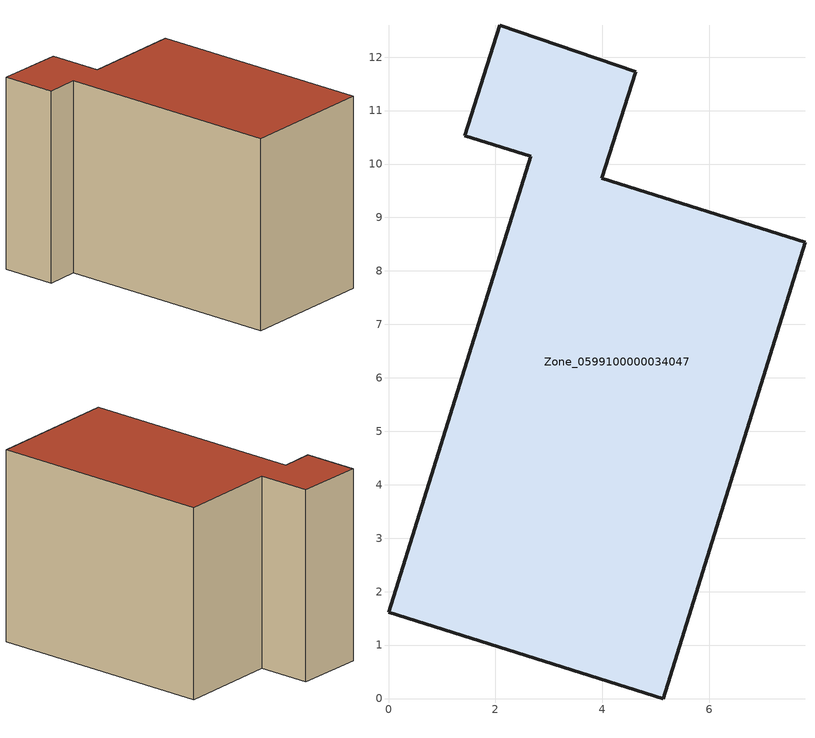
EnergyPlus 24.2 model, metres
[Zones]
Zone_0599100000034047
 floor ground (C_G): 2.66,10.15 1.43,10.53 2.08,12.59 4.62,11.73 3.99,9.73 7.79,8.54 5.14,0 0,1.61 z0
 wall outside (C_F): 0,1.61 5.14,0 7.79,8.54 3.99,9.73 4.62,11.73 2.08,12.59 1.43,10.53 2.66,10.15 0,1.61 z0:7.67
 roof outside (C_R): 3.99,9.73 4.62,11.73 2.08,12.59 1.43,10.53 2.66,10.15 0,1.61 5.14,0 7.79,8.54 z7.67
[BUILDING]
Pand.0599100000034047: North Axis=0; Terrain=City; Loads Convergence Tolerance Value=0.04; Temperature Convergence Tolerance Value=0.4; Solar Distribution=FullExterior; Maximum Number of Warmup Days=25; Minimum Number of Warmup Days=1
[Site:Location]
Rotterdam.The.Hague.AP_ZH_NLD Design_Conditions: Latitude=51.96; Longitude=4.45; Time Zone=1; Elevation=-4.5
[SITE:GROUNDTEMPERATURE:BUILDINGSURFACE]
18, 18, 18, 18, 18, 18, 18, 18, 18, 18, 18, 18
[MATERIAL] Thermal Absorptance=0.9; Solar Absorptance=0.7; Visible Absorptance=0.7
Name | Roughness | Thickness | Conductivity | Density | Specific Heat
G.TI.1975-1991 | MediumSmooth | 0.15 | 0.288461 | 540 | 1210
F.TI.1975-1991 | Rough | 0.3 | 0.230769 | 1920 | 840
R.TI.1975-1991 | MediumRough | 0.2 | 0.153846 | 1500 | 1000
[CONSTRUCTION]
C_G: G.TI.1975-1991
C_F: F.TI.1975-1991
C_R: R.TI.1975-1991
[ZONE]
Zone_0599100000034047: Type=1; Multiplier=1; Ceiling Height=Autocalculate; Volume=Autocalculate; Floor Area=autocalculate; Part of Total Floor Area=Yes
[ZONEINFILTRATION:DESIGNFLOWRATE]
Infil_Zone_0599100000034047: Zone or ZoneList or Space or SpaceList=Zone_0599100000034047; Schedule=AlwaysOn; Design Flow Rate Calculation Method=Flow/Area; Flow Rate per Floor Area=0.003; Constant Term Coefficient=1; Temperature Term Coefficient=0; Velocity Term Coefficient=0; Velocity Squared Term Coefficient=0
[HVACTEMPLATE:ZONE:IDEALLOADSAIRSYSTEM]
Zone_0599100000034047: Maximum Heating Supply Air Temperature=50; Minimum Cooling Supply Air Temperature=13; Maximum Heating Supply Air Humidity Ratio=0.0156; Minimum Cooling Supply Air Humidity Ratio=0.0077; Heating Limit=NoLimit; Cooling Limit=NoLimit; Dehumidification Control Type=ConstantSensibleHeatRatio; Cooling Sensible Heat Ratio=0.7; Dehumidification Setpoint=60; Humidification Control Type=None; Humidification Setpoint=30; Outdoor Air Method=None; Outdoor Air Flow Rate per Person=0.00944; Outdoor Air Flow Rate per Zone Floor Area=0; Outdoor Air Flow Rate per Zone=0; Demand Controlled Ventilation Type=None; Outdoor Air Economizer Type=NoEconomizer; Heat Recovery Type=None; Sensible Heat Recovery Effectiveness=0.7; Latent Heat Recovery Effectiveness=0.65
[ZONECONTROL:THERMOSTAT]
ThermostatControl_Zone_0599100000034047: Zone or ZoneList=Zone_0599100000034047; Control Type Schedule=DualSetpointControlType; Control 1=Thermostat_Zone_0599100000034047; Temperature Difference Between Cutout And Setpoint=0
[THERMOSTATSETPOINT:DUALSETPOINT]
Thermostat_Zone_0599100000034047: Heating Setpoint Temperature Schedule=HeatingSetpoint_Zone_0599100000034047; Cooling Setpoint Temperature Schedule=CoolingSetpoint_Zone_0599100000034047
[SCHEDULE:COMPACT]
HeatingSetpoint_Zone_0599100000034047: Through: 12/31, For: AllDays, Until: 24:00, 21
CoolingSetpoint_Zone_0599100000034047: Through: 12/31, For: AllDays, Until: 24:00, 24
DualSetpointControlType: Through: 12/31, For: AllDays, Until: 24:00, 4
AlwaysOn: Through: 12/31, For: AllDays, Until: 24:00, 1
